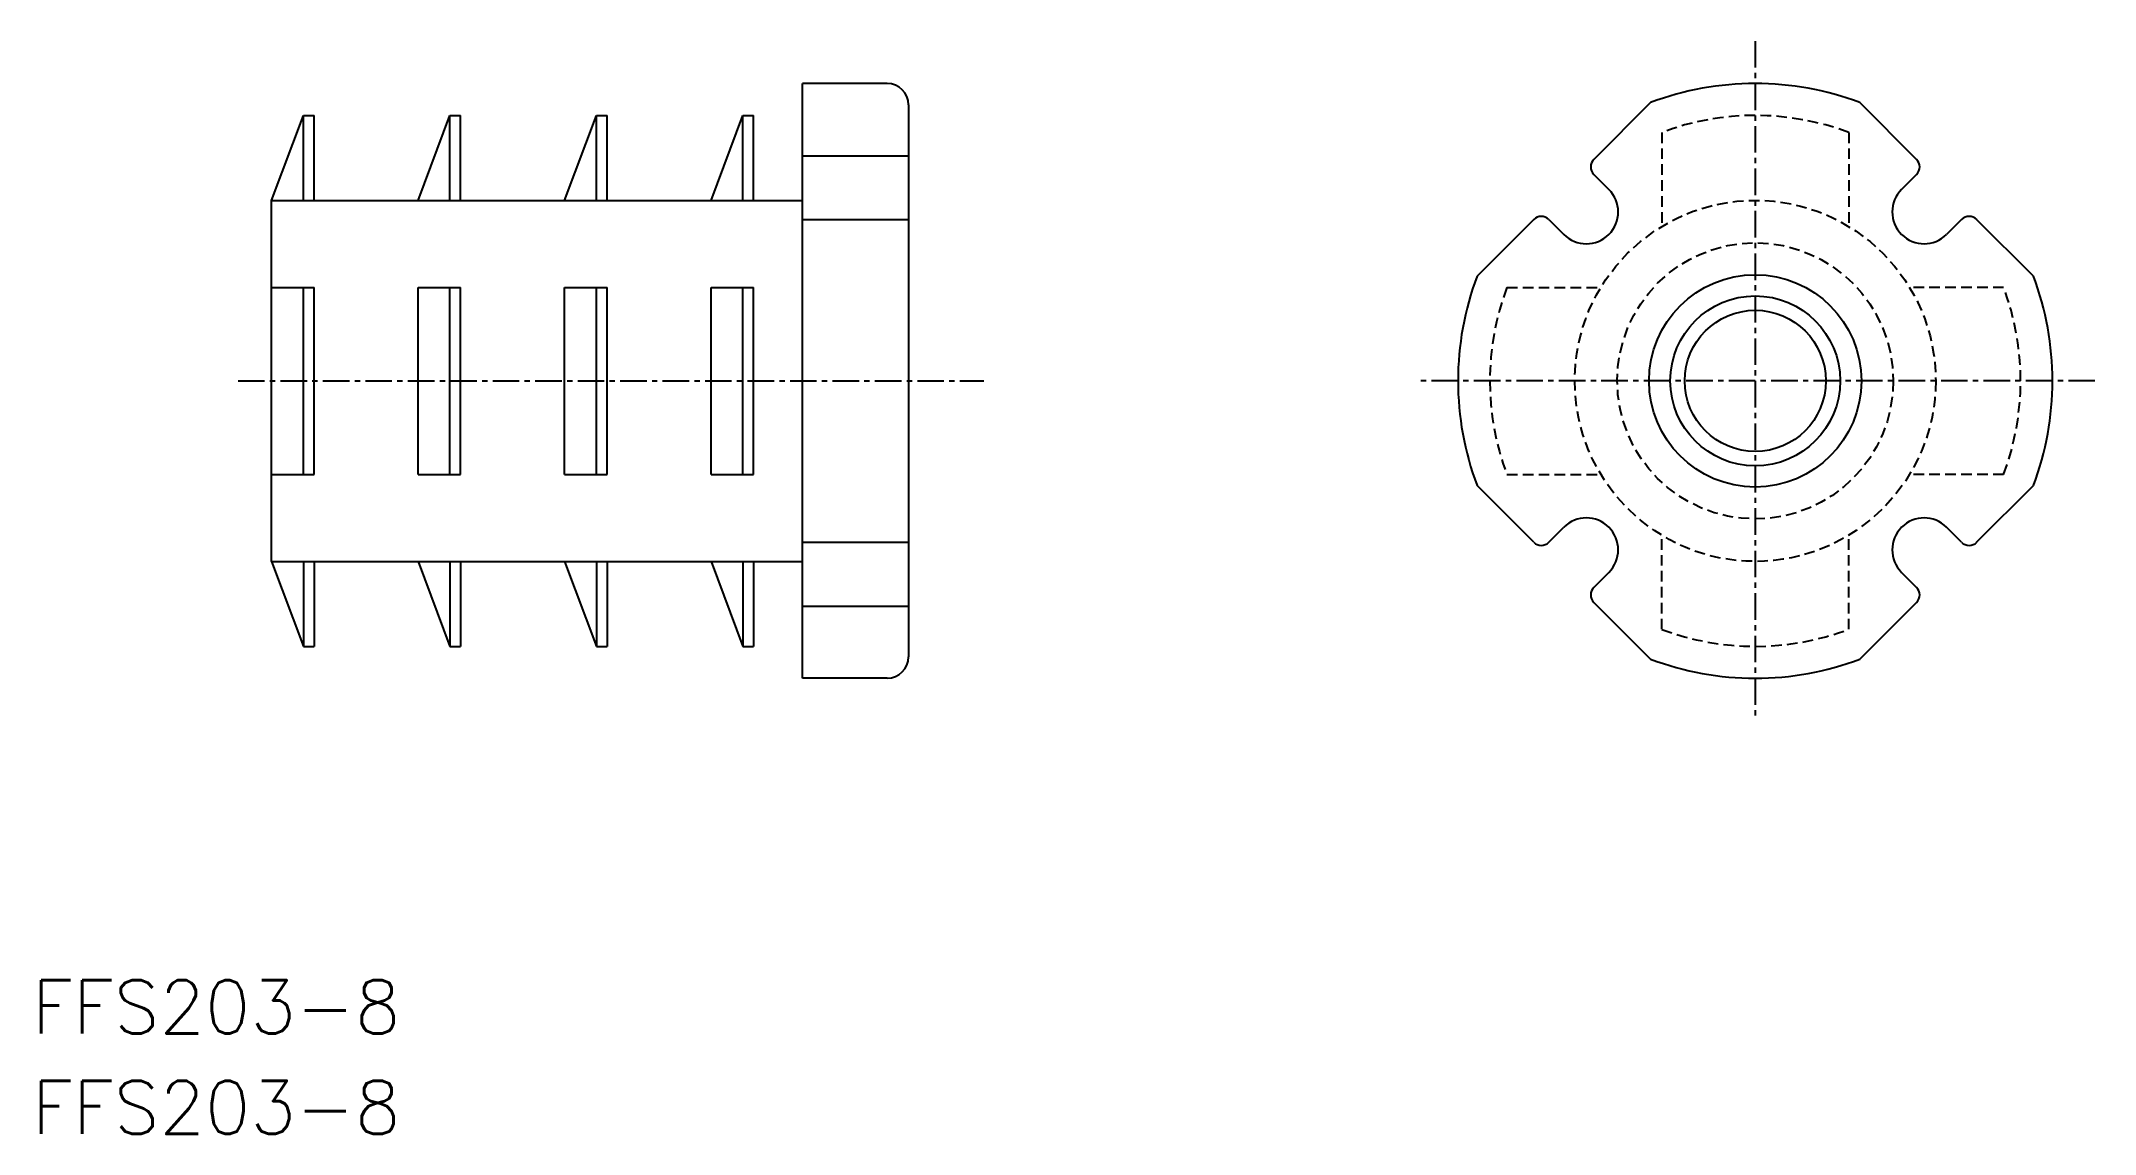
# Model space of a CAD drawing. Extents: x 38 to 134.8, y 5 to 56.5.
import ezdxf

# ---------------------------------------------------------------- set-up
doc = ezdxf.new("R2010")
doc.units = 0
doc.linetypes.add('CENTER', pattern=[2, 1.25, -0.25, 0.25, -0.25])
doc.linetypes.add('DASHED', pattern=[0.75, 0.5, -0.25])
doc.layers.get('0').update_dxf_attribs({"linetype": 'CONTINUOUS'})
doc.layers.add('CENTER', color=1, linetype='CENTER')
doc.styles.get("Standard").update_dxf_attribs({"font": 'txt.shx', "bigfont": 'extfont2.shx'})

msp = doc.modelspace()

# ---------------------------------------------------------------- linework, layer by layer
at = {"color": 7, "linetype": 'CONTINUOUS'}
for p, q in [((77.898, 54.477), (73.898, 54.477)), ((73.898, 26.477), (73.898, 54.477)), ((78.898, 53.477), (78.898, 27.477)), ((113.852, 53.581), (111.177, 50.907)), ((126.38, 50.907), (123.705, 53.581)), ((48.898, 48.977), (50.398, 52.977)), ((50.398, 48.977), (50.398, 52.977)), ((50.398, 52.977), (50.898, 52.977)), ((50.898, 48.977), (50.898, 52.977)), ((55.798, 48.977), (57.298, 52.977)), ((57.298, 48.977), (57.298, 52.977)), ((57.298, 52.977), (57.798, 52.977)), ((57.798, 48.977), (57.798, 52.977)), ((62.698, 48.977), (64.198, 52.977)), ((64.198, 48.977), (64.198, 52.977)), ((64.198, 52.977), (64.698, 52.977)), ((64.698, 48.977), (64.698, 52.977)), ((69.598, 48.977), (71.098, 52.977)), ((71.098, 48.977), (71.098, 52.977)), ((71.098, 52.977), (71.598, 52.977)), ((71.598, 48.977), (71.598, 52.977)), ((73.898, 51.078), (78.898, 51.078)), ((111.177, 50.2), (111.884, 49.493)), ((126.38, 50.2), (125.673, 49.493)), ((48.898, 31.977), (48.898, 48.977)), ((48.898, 48.977), (73.898, 48.977)), ((73.898, 48.078), (78.898, 48.078)), ((108.349, 48.078), (105.674, 45.404)), ((109.056, 48.078), (109.763, 47.371)), ((128.501, 48.078), (127.794, 47.371)), ((131.883, 45.404), (129.208, 48.078)), ((48.898, 44.879), (50.898, 44.879)), ((50.398, 36.075), (50.398, 44.879)), ((50.898, 36.075), (50.898, 44.879)), ((55.798, 44.879), (57.798, 44.879)), ((55.798, 36.075), (55.798, 44.879)), ((57.298, 36.075), (57.298, 44.879)), ((57.798, 36.075), (57.798, 44.879)), ((62.698, 44.879), (64.698, 44.879)), ((62.698, 36.075), (62.698, 44.879)), ((64.198, 36.075), (64.198, 44.879)), ((64.698, 36.075), (64.698, 44.879)), ((69.598, 44.879), (71.598, 44.879)), ((69.598, 36.075), (69.598, 44.879)), ((71.098, 36.075), (71.098, 44.879)), ((71.598, 36.075), (71.598, 44.879)), ((48.898, 36.075), (50.898, 36.075)), ((55.798, 36.075), (57.798, 36.075)), ((62.698, 36.075), (64.698, 36.075)), ((69.598, 36.075), (71.598, 36.075)), ((108.349, 32.876), (105.674, 35.55)), ((129.208, 32.876), (131.883, 35.55)), ((109.056, 32.876), (109.763, 33.583)), ((128.501, 32.876), (127.794, 33.583)), ((48.898, 31.977), (73.898, 31.977)), ((48.898, 31.977), (50.398, 27.977)), ((48.898, 31.977), (50.398, 27.977)), ((48.898, 31.977), (50.398, 27.977)), ((50.398, 31.977), (50.398, 27.977)), ((50.398, 31.977), (50.398, 27.977)), ((50.398, 31.977), (50.398, 27.977)), ((50.898, 31.977), (69.598, 31.977)), ((50.898, 31.977), (69.598, 31.977)), ((50.898, 31.977), (50.898, 27.977)), ((50.898, 31.977), (50.898, 27.977)), ((50.898, 31.977), (50.898, 27.977)), ((55.798, 31.977), (57.298, 27.977)), ((55.798, 31.977), (57.298, 27.977)), ((55.798, 31.977), (57.298, 27.977)), ((57.298, 31.977), (57.298, 27.977)), ((57.298, 31.977), (57.298, 27.977)), ((57.298, 31.977), (57.298, 27.977)), ((57.798, 31.977), (57.798, 27.977)), ((57.798, 31.977), (57.798, 27.977)), ((57.798, 31.977), (57.798, 27.977)), ((62.698, 31.977), (64.198, 27.977)), ((62.698, 31.977), (64.198, 27.977)), ((62.698, 31.977), (64.198, 27.977)), ((64.198, 31.977), (64.198, 27.977)), ((64.198, 31.977), (64.198, 27.977)), ((64.198, 31.977), (64.198, 27.977)), ((64.698, 31.977), (64.698, 27.977)), ((64.698, 31.977), (64.698, 27.977)), ((64.698, 31.977), (64.698, 27.977)), ((69.598, 31.977), (71.098, 27.977)), ((69.598, 31.977), (71.098, 27.977)), ((69.598, 31.977), (71.098, 27.977)), ((71.098, 31.977), (71.098, 27.977)), ((71.098, 31.977), (71.098, 27.977)), ((71.098, 31.977), (71.098, 27.977)), ((71.598, 31.977), (71.598, 27.977)), ((71.598, 31.977), (71.598, 27.977)), ((71.598, 31.977), (71.598, 27.977)), ((73.898, 32.876), (78.898, 32.876)), ((111.177, 30.754), (111.884, 31.461)), ((126.38, 30.754), (125.673, 31.461)), ((111.177, 30.047), (113.852, 27.373)), ((123.705, 27.373), (126.38, 30.047)), ((73.898, 29.876), (78.898, 29.876)), ((50.398, 27.977), (50.898, 27.977)), ((50.398, 27.977), (50.898, 27.977)), ((50.398, 27.977), (50.898, 27.977)), ((57.298, 27.977), (57.798, 27.977)), ((57.298, 27.977), (57.798, 27.977)), ((57.298, 27.977), (57.798, 27.977)), ((64.198, 27.977), (64.698, 27.977)), ((64.198, 27.977), (64.698, 27.977)), ((64.198, 27.977), (64.698, 27.977)), ((71.098, 27.977), (71.598, 27.977)), ((71.098, 27.977), (71.598, 27.977)), ((71.098, 27.977), (71.598, 27.977)), ((77.898, 26.477), (73.898, 26.477))]:
    msp.add_line(p, q, dxfattribs=at)
at = {"color": 3, "linetype": 'DASHED'}
for p, q in [((114.376, 52.176), (114.376, 47.748)), ((123.181, 52.176), (123.181, 47.748)), ((107.079, 44.879), (111.507, 44.879)), ((130.478, 44.879), (126.05, 44.879)), ((107.079, 36.075), (111.507, 36.075)), ((130.478, 36.075), (126.05, 36.075)), ((114.376, 28.778), (114.376, 33.206)), ((123.181, 28.778), (123.181, 33.206))]:
    msp.add_line(p, q, dxfattribs=at)
for radius in [8.5, 6.5]:
    msp.add_circle((118.779, 40.477), radius, dxfattribs=at)
at = {"color": 7, "linetype": 'CONTINUOUS'}
msp.add_circle((118.779, 40.477), 5, dxfattribs=at)
at = {"color": 3}
msp.add_circle((118.779, 40.477), 4, dxfattribs=at)
at = {"color": 7}
msp.add_circle((118.779, 40.477), 3.324, dxfattribs=at)
at = {"color": 7, "linetype": 'CONTINUOUS'}
for centre, radius, start, end in [((77.898, 53.477), 1, 0, 90), ((118.779, 40.477), 14, 69.39575, 110.60425), ((111.531, 50.553), 0.5, 135, 225), ((126.026, 50.553), 0.5, 315, 45), ((110.824, 48.432), 1.5, 225, 45), ((126.733, 48.432), 1.5, 135, 315), ((108.702, 47.725), 0.5, 45, 135), ((128.855, 47.725), 0.5, 45, 135), ((118.779, 40.477), 14, 159.39575, 200.60425), ((118.779, 40.477), 14, 339.39575, 20.60425), ((110.824, 32.522), 1.5, 315, 135), ((126.733, 32.522), 1.5, 45, 225), ((108.702, 33.229), 0.5, 225, 315), ((128.855, 33.229), 0.5, 225, 315), ((111.531, 30.401), 0.5, 135, 225), ((126.026, 30.401), 0.5, 315, 45), ((77.898, 27.477), 1, 270, 0), ((118.779, 40.477), 14, 249.39575, 290.60425)]:
    msp.add_arc(centre, radius, start, end, dxfattribs=at)
at = {"color": 3, "linetype": 'DASHED'}
for start, end in [(69.37954, 110.62046), (159.37954, 200.62046), (339.37954, 20.62046), (249.37954, 290.62046)]:
    msp.add_arc((118.779, 40.477), 12.5, start, end, dxfattribs=at)
at = {"layer": 'CENTER', "color": 1, "linetype": 'CENTER'}
for p, q in [((118.779, 56.477), (118.779, 24.477)), ((47.315, 40.477), (82.442, 40.477)), ((134.779, 40.477), (102.779, 40.477))]:
    msp.add_line(p, q, dxfattribs=at)

# ---------------------------------------------------------------- texts
at = {"color": 7, "linetype": 'CONTINUOUS'}
for p in [(37.61, 9.753), (37.61, 5.019)]:
    msp.add_text('FFS203-8', height=2.5, dxfattribs=at).set_placement(p)

doc.saveas('drawing.dxf')
